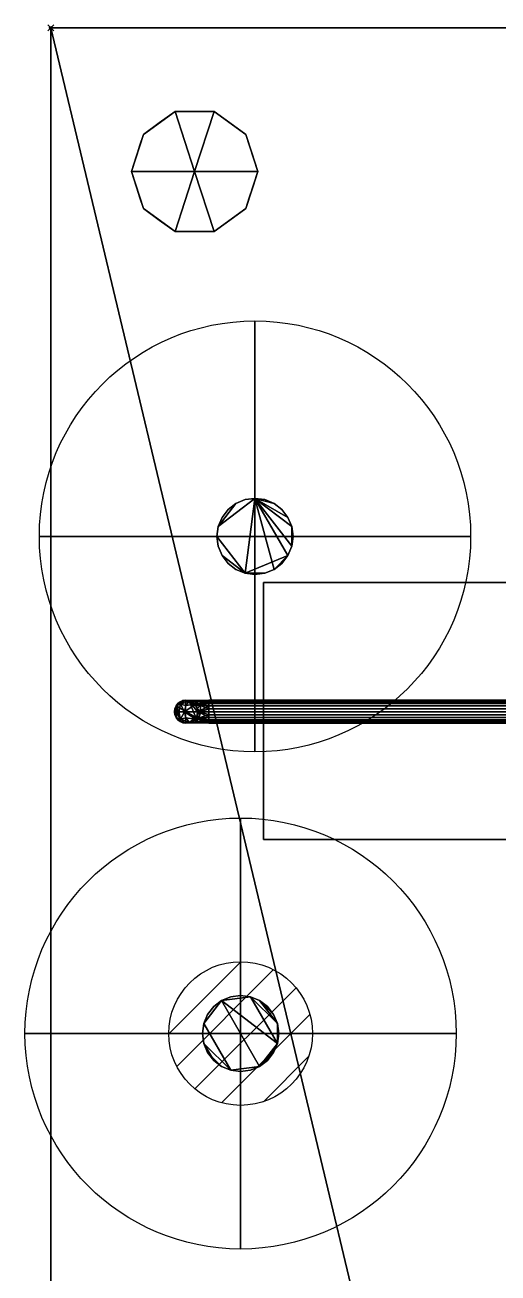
# Model space of a CAD drawing. Extents: x -9 to 861, y -1446 to 1.
# Drawn here: x -9 to 155.5, y -433.4 to 1 of the extents above; entities that cross this region are included whole.
import ezdxf

# ---------------------------------------------------------------- set-up
doc = ezdxf.new("R2010")
doc.units = 0
doc.header["$PDMODE"] = 35
for name, color, linetype in [('IQ_200_2D', 1, 'Continuous'), ('IQ_200_3D', 1, 'Continuous'), ('IQ_204_2D', 7, 'Continuous'), ('IQ_CON_COLDWATER_INT', 7, 'Continuous'), ('IQ_CON_GAS_INT', 7, 'Continuous'), ('IQ_INS_3D', 3, 'Continuous')]:
    doc.layers.add(name, color=color, linetype=linetype)

# ---------------------------------------------------------------- blocks, each defined once
blk = doc.blocks.new('*X0')
at = {"color": 0}
for p, q in [((200.863, 2209.046), (203.368, 2211.552)), ((201.14, 2207.909), (204.506, 2211.275)), ((201.77, 2207.125), (205.29, 2210.645)), ((202.7, 2206.641), (205.774, 2209.714)), ((204.153, 2206.68), (205.735, 2208.261))]:
    blk.add_line(p, q, dxfattribs=at)
blk = doc.blocks.new('GAS')
for radius in [3, 1]:
    blk.add_circle((0, 0), radius)
at = {"extrusion": (-1, 0, 0)}
for radius in [3, 1]:
    blk.add_circle((0, 0), radius, dxfattribs=at)
at = {"extrusion": (0, -1, 0)}
for radius in [3, 1]:
    blk.add_circle((0, 0), radius, dxfattribs=at)
at = {"xscale": 0.4000000000000909, "yscale": 0.4000000000000909, "zscale": 0.4000000000000909}
blk.add_blockref('*X0', (-81.345, -883.621), dxfattribs=at)
at = {"extrusion": (-1, 0, 0), "xscale": 0.3999999999999773, "yscale": 0.3999999999999773, "zscale": 0.3999999999999773}
blk.add_blockref('*X0', (-81.345, -883.621), dxfattribs=at)
at = {"extrusion": (0, -1, 0), "xscale": 0.4000000000000909, "yscale": 0.4000000000000909, "zscale": 0.4000000000000909}
blk.add_blockref('*X0', (-81.345, -883.621), dxfattribs=at)
blk = doc.blocks.new('A$C0DDC558E')
blk.add_circle((0, 0), 3)
at = {"extrusion": (-1, 0, 0)}
blk.add_circle((0, 0), 3, dxfattribs=at)
at = {"extrusion": (0, 1, 0)}
blk.add_circle((0, 0), 3, dxfattribs=at)

msp = doc.modelspace()

# ---------------------------------------------------------------- linework, layer by layer
at = {"layer": 'IQ_200_2D', "transparency": 33554687}
for p, q in [((0, -746), (0, 0)), ((0, 0), (860, 0))]:
    msp.add_line(p, q, dxfattribs=at)
at = {"layer": 'IQ_204_2D', "transparency": 33554687}
for p, q in [((74, -193), (321, -193)), ((74, -234), (74, -193)), ((47, -234), (348, -234)), ((47, -242), (47, -234)), ((348, -242), (47, -242)), ((74, -282.53), (74, -242)), ((321, -282.53), (74, -282.53))]:
    msp.add_line(p, q, dxfattribs=at)
at = {"layer": 'IQ_INS_3D', "transparency": 33554687}
msp.add_point((0, 0), dxfattribs=at)

# ---------------------------------------------------------------- block references
at = {"layer": 'IQ_CON_COLDWATER_INT', "transparency": 33554687, "xscale": 25, "yscale": 25, "zscale": 25}
msp.add_blockref('A$C0DDC558E', (71, -177), dxfattribs=at)
at = {"layer": 'IQ_CON_GAS_INT', "transparency": 33554687, "xscale": 25, "yscale": 25, "zscale": 25}
msp.add_blockref('GAS', (66, -350), dxfattribs=at)

# ---------------------------------------------------------------- meshes
at = {"layer": 'IQ_200_3D', "transparency": 33554687}
mesh = msp.add_polyface(dxfattribs=at)
corners = [(860, 0, 108), (860, -671, 108), (160, -671, 108), (160, -746, 108), (0, -746, 108), (0, 0, 108)]
mesh.append_faces([[corners[k] for k in face] for face in [(0, 1, 2, 5)]], dxfattribs={"vtx2": -1})
mesh.append_faces([[corners[k] for k in face] for face in [(2, 3, 4, 5)]], dxfattribs={"vtx3": -1})
mesh = msp.add_polyface(dxfattribs=at)
corners = [(860, 0, 633), (0, 0, 633), (0, -746, 633), (160, -746, 633), (160, -671, 633), (860, -671, 633)]
mesh.append_faces([[corners[k] for k in face] for face in [(2, 3, 4, 1)]], dxfattribs={"vtx2": -1})
mesh.append_faces([[corners[k] for k in face] for face in [(4, 5, 0, 1)]], dxfattribs={"vtx3": -1})
mesh = msp.add_polyface(dxfattribs=at)
corners = [(0, 0, 108), (0, 0, 633), (860, 0, 633), (860, 0, 108)]
mesh.append_faces([[corners[k] for k in face] for face in [(0, 1, 2, 3)]])
mesh = msp.add_polyface(dxfattribs=at)
corners = [(0, -746, 108), (0, -746, 633), (0, 0, 633), (0, 0, 108)]
mesh.append_faces([[corners[k] for k in face] for face in [(0, 1, 2, 3)]])
mesh = msp.add_polyface(dxfattribs=at)
corners = [(50, -50, 108), (72, -50, 108), (67.8, -37.07, 108), (56.8, -29.08, 108), (43.2, -29.08, 108), (32.2, -37.07, 108), (28, -50, 108)]
mesh.append_faces([[corners[k] for k in face] for face in [(0, 4, 5, 6)]], dxfattribs={"vtx0": -1})
mesh.append_faces([[corners[k] for k in face] for face in [(0, 3, 4)]], dxfattribs={"vtx0": -1, "vtx2": -1})
mesh.append_faces([[corners[k] for k in face] for face in [(0, 1, 2, 3)]], dxfattribs={"vtx3": -1})
mesh = msp.add_polyface(dxfattribs=at)
corners = [(28, -50, 108), (32.2, -37.07, 108), (43.2, -29.08, 108), (56.8, -29.08, 108), (67.8, -37.07, 108), (72, -50, 108), (72, -50, 0), (67.8, -37.07, 0), (56.8, -29.08, 0), (43.2, -29.08, 0), (32.2, -37.07, 0), (28, -50, 0), (62.3, -33.07, 108), (62.3, -33.07, 0), (69.9, -43.53, 0), (69.9, -43.53, 108), (50, -29.08, 108), (50, -29.08, 0), (37.7, -33.07, 0), (37.7, -33.07, 108), (29.77, -44.55, 0), (30.1, -43.53, 108), (30.99, -40.81, 0)]
mesh.append_faces([[corners[k] for k in face] for face in [(22, 1, 10), (1, 22, 21)]], dxfattribs={"vtx0": -1, "vtx1": -1})
mesh.append_faces([[corners[k] for k in face] for face in [(20, 0, 21)]], dxfattribs={"vtx0": -1, "vtx2": -1})
mesh.append_faces([[corners[k] for k in face] for face in [(22, 20, 21)]], dxfattribs={"vtx1": -1, "vtx2": -1})
mesh.append_faces([[corners[k] for k in face] for face in [(2, 16, 17, 9), (13, 8, 3, 12), (4, 15, 14, 7), (7, 13, 12, 4), (9, 18, 19, 2), (16, 3, 8, 17), (1, 19, 18, 10)]], dxfattribs={"vtx1": -1, "vtx3": -1})
mesh.append_faces([[corners[k] for k in face] for face in [(5, 6, 14, 15), (20, 11, 0)]], dxfattribs={"vtx2": -1})
mesh = msp.add_polyface(dxfattribs=at)
corners = [(28, -50, 0), (32.2, -37.07, 0), (43.2, -29.08, 0), (56.8, -29.08, 0), (67.8, -37.07, 0), (72, -50, 0), (50, -50, 0)]
mesh.append_faces([[corners[k] for k in face] for face in [(1, 2, 6, 0)]], dxfattribs={"vtx1": -1})
mesh.append_faces([[corners[k] for k in face] for face in [(2, 3, 6)]], dxfattribs={"vtx1": -1, "vtx2": -1})
mesh.append_faces([[corners[k] for k in face] for face in [(4, 5, 6, 3)]], dxfattribs={"vtx2": -1})
mesh = msp.add_polyface(dxfattribs=at)
corners = [(50, -50, 108), (28, -50, 108), (32.2, -62.93, 108), (43.2, -70.92, 108), (56.8, -70.92, 108), (67.8, -62.93, 108), (72, -50, 108)]
mesh.append_faces([[corners[k] for k in face] for face in [(0, 4, 5, 6)]], dxfattribs={"vtx0": -1})
mesh.append_faces([[corners[k] for k in face] for face in [(4, 0, 3)]], dxfattribs={"vtx0": -1, "vtx1": -1})
mesh.append_faces([[corners[k] for k in face] for face in [(0, 1, 2, 3)]], dxfattribs={"vtx3": -1})
mesh = msp.add_polyface(dxfattribs=at)
corners = [(72, -50, 108), (67.8, -62.93, 108), (56.8, -70.92, 108), (43.2, -70.92, 108), (32.2, -62.93, 108), (28, -50, 108), (28, -50, 0), (32.2, -62.93, 0), (43.2, -70.92, 0), (56.8, -70.92, 0), (67.8, -62.93, 0), (72, -50, 0), (29.77, -55.45, 108), (30.1, -56.47, 0), (37.7, -66.93, 0), (37.7, -66.93, 108), (50, -70.92, 108), (50, -70.92, 0), (62.3, -66.93, 0), (62.3, -66.93, 108), (70.23, -55.45, 0), (69.9, -56.47, 108), (30.99, -59.19, 108), (69.01, -59.19, 0)]
mesh.append_faces([[corners[k] for k in face] for face in [(6, 12, 5)]], dxfattribs={"vtx0": -1})
mesh.append_faces([[corners[k] for k in face] for face in [(23, 1, 10), (22, 7, 4), (7, 22, 13), (1, 23, 21)]], dxfattribs={"vtx0": -1, "vtx1": -1})
mesh.append_faces([[corners[k] for k in face] for face in [(12, 6, 13), (20, 0, 21)]], dxfattribs={"vtx0": -1, "vtx2": -1})
mesh.append_faces([[corners[k] for k in face] for face in [(22, 12, 13), (23, 20, 21)]], dxfattribs={"vtx1": -1, "vtx2": -1})
mesh.append_faces([[corners[k] for k in face] for face in [(15, 4, 7, 14), (3, 15, 14, 8), (17, 9, 2, 16), (19, 2, 9, 18), (18, 10, 1, 19), (16, 3, 8, 17)]], dxfattribs={"vtx1": -1, "vtx3": -1})
mesh.append_faces([[corners[k] for k in face] for face in [(20, 11, 0)]], dxfattribs={"vtx2": -1})
mesh = msp.add_polyface(dxfattribs=at)
corners = [(72, -50, 0), (67.8, -62.93, 0), (56.8, -70.92, 0), (43.2, -70.92, 0), (32.2, -62.93, 0), (28, -50, 0), (50, -50, 0)]
mesh.append_faces([[corners[k] for k in face] for face in [(3, 6, 2)]], dxfattribs={"vtx0": -1, "vtx1": -1})
mesh.append_faces([[corners[k] for k in face] for face in [(1, 2, 6, 0)]], dxfattribs={"vtx1": -1})
mesh.append_faces([[corners[k] for k in face] for face in [(4, 5, 6, 3)]], dxfattribs={"vtx2": -1})
mesh = msp.add_polyface(dxfattribs=at)
corners = [(71, -163.75, 633), (74.43, -164.2, 633), (77.62, -165.53, 633), (80.37, -167.63, 633), (82.47, -170.38, 633), (83.8, -173.57, 633), (84.25, -177, 633), (83.8, -180.43, 633), (82.47, -183.62, 633), (80.37, -186.37, 633), (77.62, -188.47, 633), (74.43, -189.8, 633), (71, -190.25, 633), (67.57, -189.8, 633), (64.37, -188.47, 633), (61.63, -186.37, 633), (59.53, -183.62, 633), (58.2, -180.43, 633), (57.75, -177, 633), (58.2, -173.57, 633), (59.53, -170.38, 633), (61.63, -167.63, 633), (64.37, -165.53, 633), (67.57, -164.2, 633)]
mesh.append_faces([[corners[k] for k in face] for face in [(10, 8, 9), (13, 11, 12), (16, 13, 14, 15)]], dxfattribs={"vtx0": -1})
mesh.append_faces([[corners[k] for k in face] for face in [(4, 0, 2, 3)]], dxfattribs={"vtx0": -1, "vtx1": -1})
mesh.append_faces([[corners[k] for k in face] for face in [(13, 0, 8)]], dxfattribs={"vtx0": -1, "vtx1": -1, "vtx2": -1})
mesh.append_faces([[corners[k] for k in face] for face in [(0, 5, 7, 8)]], dxfattribs={"vtx0": -1, "vtx1": -1, "vtx3": -1})
mesh.append_faces([[corners[k] for k in face] for face in [(13, 18, 19, 0)]], dxfattribs={"vtx0": -1, "vtx2": -1, "vtx3": -1})
mesh.append_faces([[corners[k] for k in face] for face in [(1, 2, 0)]], dxfattribs={"vtx1": -1})
mesh.append_faces([[corners[k] for k in face] for face in [(4, 5, 0), (17, 18, 13, 16)]], dxfattribs={"vtx1": -1, "vtx2": -1})
mesh.append_faces([[corners[k] for k in face] for face in [(10, 11, 13, 8)]], dxfattribs={"vtx1": -1, "vtx2": -1, "vtx3": -1})
mesh.append_faces([[corners[k] for k in face] for face in [(5, 6, 7), (20, 21, 22, 19)]], dxfattribs={"vtx2": -1})
mesh.append_faces([[corners[k] for k in face] for face in [(22, 23, 0, 19)]], dxfattribs={"vtx2": -1, "vtx3": -1})
mesh = msp.add_polyface(dxfattribs=at)
corners = [(71, -163.75, 638), (67.57, -164.2, 638), (64.37, -165.53, 638), (61.63, -167.63, 638), (59.53, -170.38, 638), (58.2, -173.57, 638), (57.75, -177, 638), (58.2, -180.43, 638), (59.53, -183.62, 638), (61.63, -186.37, 638), (64.37, -188.47, 638), (67.57, -189.8, 638), (71, -190.25, 638), (74.43, -189.8, 638), (77.62, -188.47, 638), (80.37, -186.37, 638), (82.47, -183.62, 638), (83.8, -180.43, 638), (84.25, -177, 638), (83.8, -173.57, 638), (82.47, -170.38, 638), (80.37, -167.63, 638), (77.62, -165.53, 638), (74.43, -164.2, 638)]
mesh.append_faces([[corners[k] for k in face] for face in [(16, 14, 15)]], dxfattribs={"vtx0": -1})
mesh.append_faces([[corners[k] for k in face] for face in [(14, 0, 11, 13)]], dxfattribs={"vtx0": -1, "vtx1": -1, "vtx2": -1})
mesh.append_faces([[corners[k] for k in face] for face in [(0, 14, 16, 17), (0, 17, 19, 20)]], dxfattribs={"vtx0": -1, "vtx1": -1, "vtx3": -1})
mesh.append_faces([[corners[k] for k in face] for face in [(11, 6, 7, 8)]], dxfattribs={"vtx0": -1, "vtx3": -1})
mesh.append_faces([[corners[k] for k in face] for face in [(10, 11, 8, 9)]], dxfattribs={"vtx1": -1})
mesh.append_faces([[corners[k] for k in face] for face in [(5, 6, 11, 0)]], dxfattribs={"vtx1": -1, "vtx2": -1, "vtx3": -1})
mesh.append_faces([[corners[k] for k in face] for face in [(22, 23, 0), (17, 18, 19), (11, 12, 13)]], dxfattribs={"vtx2": -1})
mesh.append_faces([[corners[k] for k in face] for face in [(0, 1, 2, 5), (20, 21, 22, 0)]], dxfattribs={"vtx2": -1, "vtx3": -1})
mesh.append_faces([[corners[k] for k in face] for face in [(2, 3, 4, 5)]], dxfattribs={"vtx3": -1})
mesh = msp.add_polyface(dxfattribs=at)
corners = [(71, -163.75, 633), (67.57, -164.2, 633), (64.37, -165.53, 633), (61.63, -167.63, 633), (59.53, -170.38, 633), (58.2, -173.57, 633), (57.75, -177, 633), (58.2, -180.43, 633), (59.53, -183.62, 633), (61.63, -186.37, 633), (64.37, -188.47, 633), (67.57, -189.8, 633), (71, -190.25, 633), (71, -190.25, 638), (67.57, -189.8, 638), (64.37, -188.47, 638), (61.63, -186.37, 638), (59.53, -183.62, 638), (58.2, -180.43, 638), (57.75, -177, 638), (58.2, -173.57, 638), (59.53, -170.38, 638), (61.63, -167.63, 638), (64.37, -165.53, 638), (67.57, -164.2, 638), (71, -163.75, 638)]
mesh.append_faces([[corners[k] for k in face] for face in [(13, 14, 11, 12), (0, 1, 24, 25)]], dxfattribs={"vtx1": -1})
mesh.append_faces([[corners[k] for k in face] for face in [(14, 15, 10, 11), (16, 17, 8, 9), (15, 16, 9, 10), (17, 18, 7, 8), (6, 7, 18, 19), (19, 20, 5, 6), (20, 21, 4, 5), (22, 23, 2, 3), (21, 22, 3, 4), (23, 24, 1, 2)]], dxfattribs={"vtx1": -1, "vtx3": -1})
mesh = msp.add_polyface(dxfattribs=at)
corners = [(71, -190.25, 633), (74.43, -189.8, 633), (77.62, -188.47, 633), (80.37, -186.37, 633), (82.47, -183.62, 633), (83.8, -180.43, 633), (84.25, -177, 633), (83.8, -173.57, 633), (82.47, -170.38, 633), (80.37, -167.63, 633), (77.62, -165.53, 633), (74.43, -164.2, 633), (71, -163.75, 633), (71, -163.75, 638), (74.43, -164.2, 638), (77.62, -165.53, 638), (80.37, -167.63, 638), (82.47, -170.38, 638), (83.8, -173.57, 638), (84.25, -177, 638), (83.8, -180.43, 638), (82.47, -183.62, 638), (80.37, -186.37, 638), (77.62, -188.47, 638), (74.43, -189.8, 638), (71, -190.25, 638)]
mesh.append_faces([[corners[k] for k in face] for face in [(13, 14, 11, 12), (0, 1, 24, 25)]], dxfattribs={"vtx1": -1})
mesh.append_faces([[corners[k] for k in face] for face in [(14, 15, 10, 11), (16, 17, 8, 9), (15, 16, 9, 10), (17, 18, 7, 8), (6, 7, 18, 19), (19, 20, 5, 6), (20, 21, 4, 5), (22, 23, 2, 3), (21, 22, 3, 4), (23, 24, 1, 2)]], dxfattribs={"vtx1": -1, "vtx3": -1})
mesh = msp.add_polyface(dxfattribs=at)
corners = [(74, -193, 684), (74, -282.53, 684), (321, -282.53, 684), (321, -193, 684)]
mesh.append_faces([[corners[k] for k in face] for face in [(0, 1, 2, 3)]])
mesh = msp.add_polyface(dxfattribs=at)
corners = [(321, -282.53, 633), (74, -282.53, 633), (74, -193, 633), (321, -193, 633)]
mesh.append_faces([[corners[k] for k in face] for face in [(0, 1, 2, 3)]])
mesh = msp.add_polyface(dxfattribs=at)
corners = [(321, -193, 684), (321, -193, 633), (74, -193, 633), (74, -193, 684)]
mesh.append_faces([[corners[k] for k in face] for face in [(0, 1, 2, 3)]])
mesh = msp.add_polyface(dxfattribs=at)
corners = [(74, -193, 684), (74, -193, 633), (74, -282.53, 633), (74, -282.53, 684)]
mesh.append_faces([[corners[k] for k in face] for face in [(0, 1, 2, 3)]])
mesh = msp.add_polyface(dxfattribs=at)
corners = [(43, -238, 638), (43.14, -236.96, 638), (43.54, -236, 638), (44.17, -235.17, 638), (45, -234.54, 638), (45.96, -234.14, 638), (47, -234, 638), (48.04, -234.14, 638), (49, -234.54, 638), (49.83, -235.17, 638), (50.46, -236, 638), (50.86, -236.96, 638), (51, -238, 638), (50.86, -239.04, 638), (50.46, -240, 638), (49.83, -240.83, 638), (49, -241.46, 638), (48.04, -241.86, 638), (47, -242, 638), (45.96, -241.86, 638), (45, -241.46, 638), (44.17, -240.83, 638), (43.54, -240, 638), (43.14, -239.04, 638)]
mesh.append_faces([[corners[k] for k in face] for face in [(10, 7, 8, 9), (5, 2, 3, 4), (2, 0, 1), (7, 5, 6)]], dxfattribs={"vtx0": -1})
mesh.append_faces([[corners[k] for k in face] for face in [(17, 20, 2, 14), (7, 14, 2, 5)]], dxfattribs={"vtx0": -1, "vtx1": -1, "vtx2": -1, "vtx3": -1})
mesh.append_faces([[corners[k] for k in face] for face in [(16, 17, 14, 15)]], dxfattribs={"vtx1": -1})
mesh.append_faces([[corners[k] for k in face] for face in [(20, 21, 22, 2), (22, 23, 0, 2), (12, 13, 14, 7), (10, 11, 12, 7)]], dxfattribs={"vtx2": -1, "vtx3": -1})
mesh.append_faces([[corners[k] for k in face] for face in [(17, 18, 19, 20)]], dxfattribs={"vtx3": -1})
mesh = msp.add_polyface(dxfattribs=at)
corners = [(51, -238, 638), (50.86, -236.96, 638), (50.46, -236, 638), (49.83, -235.17, 638), (49, -234.54, 638), (48.04, -234.14, 638), (47, -234, 638), (45.96, -234.14, 638), (45, -234.54, 638), (44.17, -235.17, 638), (43.54, -236, 638), (43.14, -236.96, 638), (43, -238, 638), (43, -238, 687), (43.14, -236.96, 687), (43.54, -236, 687), (44.17, -235.17, 687), (45, -234.54, 687), (45.96, -234.14, 687), (47, -234, 687), (48.04, -234.14, 687), (49, -234.54, 687), (49.83, -235.17, 687), (50.46, -236, 687), (50.86, -236.96, 687), (51, -238, 687)]
mesh.append_faces([[corners[k] for k in face] for face in [(1, 24, 25, 0)]], dxfattribs={"vtx0": -1})
mesh.append_faces([[corners[k] for k in face] for face in [(11, 14, 15, 10), (9, 16, 17, 8), (10, 15, 16, 9), (8, 17, 18, 7), (19, 6, 7, 18), (5, 20, 21, 4), (4, 21, 22, 3), (2, 23, 24, 1), (3, 22, 23, 2), (20, 5, 6, 19)]], dxfattribs={"vtx0": -1, "vtx2": -1})
mesh.append_faces([[corners[k] for k in face] for face in [(12, 13, 14, 11)]], dxfattribs={"vtx2": -1})
mesh = msp.add_polyface(dxfattribs=at)
corners = [(55, -238, 691), (52.17, -238, 689.83), (51, -238, 687), (50.86, -236.96, 687), (50.46, -236, 687), (49.83, -235.17, 687), (49, -234.54, 687), (48.04, -234.14, 687), (47, -234, 687), (45.96, -234.14, 687), (45, -234.54, 687), (44.17, -235.17, 687), (43.54, -236, 687), (43.14, -236.96, 687), (43, -238, 687), (46.51, -238, 695.49), (55, -238, 699), (55, -236.96, 698.86), (55, -236, 698.46), (55, -235.17, 697.83), (55, -234.54, 697), (55, -234.14, 696.04), (55, -234, 695), (55, -234.14, 693.96), (55, -234.54, 693), (55, -235.17, 692.17), (55, -236, 691.54), (55, -236.96, 691.14), (44.49, -238, 690.6), (51.4, -238, 697.51), (48.13, -234.39, 693.87), (50.49, -234.34, 691.51), (45.05, -235.36, 691.7), (50.3, -235.36, 696.95), (51.41, -234.16, 695.39), (46.61, -234.16, 690.59), (46.95, -235.86, 695.05), (51.99, -235.82, 690.54)]
mesh.append_faces([[corners[k] for k in face] for face in [(18, 29, 17), (7, 31, 6), (8, 35, 7), (9, 35, 8), (15, 32, 28), (12, 32, 11), (4, 37, 3), (20, 33, 19), (23, 34, 22), (21, 34, 20), (27, 37, 26), (24, 31, 23), (22, 34, 21)]], dxfattribs={"vtx0": -1, "vtx1": -1})
mesh.append_faces([[corners[k] for k in face] for face in [(12, 28, 32), (35, 10, 32), (32, 30, 35), (31, 30, 34), (31, 37, 5), (33, 34, 30), (32, 15, 36), (35, 30, 31), (35, 31, 7), (18, 33, 29), (36, 30, 32), (37, 1, 3), (33, 20, 34), (33, 36, 15), (23, 31, 34), (33, 30, 36), (27, 1, 37), (25, 37, 31)]], dxfattribs={"vtx0": -1, "vtx1": -1, "vtx2": -1})
mesh.append_faces([[corners[k] for k in face] for face in [(32, 10, 11), (31, 5, 6), (37, 4, 5), (35, 9, 10), (33, 18, 19), (37, 25, 26)]], dxfattribs={"vtx0": -1, "vtx2": -1})
mesh.append_faces([[corners[k] for k in face] for face in [(16, 17, 29), (0, 1, 27)]], dxfattribs={"vtx1": -1})
mesh.append_faces([[corners[k] for k in face] for face in [(12, 13, 28), (15, 29, 33), (24, 25, 31)]], dxfattribs={"vtx1": -1, "vtx2": -1})
mesh.append_faces([[corners[k] for k in face] for face in [(13, 14, 28), (1, 2, 3)]], dxfattribs={"vtx2": -1})
mesh = msp.add_polyface(dxfattribs=at)
corners = [(55, -238, 691), (55, -236.96, 691.14), (55, -236, 691.54), (55, -235.17, 692.17), (55, -234.54, 693), (55, -234.14, 693.96), (55, -234, 695), (55, -234.14, 696.04), (55, -234.54, 697), (55, -235.17, 697.83), (55, -236, 698.46), (55, -236.96, 698.86), (55, -238, 699), (340, -238, 699), (340, -236.96, 698.86), (340, -236, 698.46), (340, -235.17, 697.83), (340, -234.54, 697), (340, -234.14, 696.04), (340, -234, 695), (340, -234.14, 693.96), (340, -234.54, 693), (340, -235.17, 692.17), (340, -236, 691.54), (340, -236.96, 691.14), (340, -238, 691)]
mesh.append_faces([[corners[k] for k in face] for face in [(13, 14, 11, 12)]], dxfattribs={"vtx1": -1})
mesh.append_faces([[corners[k] for k in face] for face in [(14, 15, 10, 11), (16, 17, 8, 9), (15, 16, 9, 10), (17, 18, 7, 8), (6, 7, 18, 19), (20, 21, 4, 5), (21, 22, 3, 4), (23, 24, 1, 2), (22, 23, 2, 3), (19, 20, 5, 6)]], dxfattribs={"vtx1": -1, "vtx3": -1})
mesh.append_faces([[corners[k] for k in face] for face in [(24, 25, 0, 1)]], dxfattribs={"vtx3": -1})
mesh = msp.add_polyface(dxfattribs=at)
corners = [(43, -238, 638), (43.14, -239.04, 638), (43.54, -240, 638), (44.17, -240.83, 638), (45, -241.46, 638), (45.96, -241.86, 638), (47, -242, 638), (48.04, -241.86, 638), (49, -241.46, 638), (49.83, -240.83, 638), (50.46, -240, 638), (50.86, -239.04, 638), (51, -238, 638), (51, -238, 687), (50.86, -239.04, 687), (50.46, -240, 687), (49.83, -240.83, 687), (49, -241.46, 687), (48.04, -241.86, 687), (47, -242, 687), (45.96, -241.86, 687), (45, -241.46, 687), (44.17, -240.83, 687), (43.54, -240, 687), (43.14, -239.04, 687), (43, -238, 687)]
mesh.append_faces([[corners[k] for k in face] for face in [(11, 14, 15, 10), (9, 16, 17, 8), (10, 15, 16, 9), (8, 17, 18, 7), (19, 6, 7, 18), (4, 21, 22, 3), (5, 20, 21, 4), (2, 23, 24, 1), (3, 22, 23, 2), (20, 5, 6, 19)]], dxfattribs={"vtx0": -1, "vtx2": -1})
mesh.append_faces([[corners[k] for k in face] for face in [(12, 13, 14, 11)]], dxfattribs={"vtx2": -1})
mesh.append_faces([[corners[k] for k in face] for face in [(24, 25, 0, 1)]], dxfattribs={"vtx3": -1})
mesh = msp.add_polyface(dxfattribs=at)
corners = [(55, -238, 699), (46.51, -238, 695.49), (43, -238, 687), (43.14, -239.04, 687), (43.54, -240, 687), (44.17, -240.83, 687), (45, -241.46, 687), (45.96, -241.86, 687), (47, -242, 687), (48.04, -241.86, 687), (49, -241.46, 687), (49.83, -240.83, 687), (50.46, -240, 687), (50.86, -239.04, 687), (51, -238, 687), (52.17, -238, 689.83), (55, -238, 691), (55, -239.04, 691.14), (55, -240, 691.54), (55, -240.83, 692.17), (55, -241.46, 693), (55, -241.86, 693.96), (55, -242, 695), (55, -241.86, 696.04), (55, -241.46, 697), (55, -240.83, 697.83), (55, -240, 698.46), (55, -239.04, 698.86), (51.4, -238, 697.51), (44.49, -238, 690.6), (48.13, -241.61, 693.87), (50.49, -241.66, 691.51), (50.3, -240.64, 696.95), (45.05, -240.64, 691.7), (46.61, -241.84, 690.59), (51.41, -241.84, 695.39), (46.95, -240.14, 695.05), (51.46, -240.18, 690.01)]
mesh.append_faces([[corners[k] for k in face] for face in [(9, 34, 8), (21, 31, 20), (12, 37, 11), (26, 32, 25), (11, 31, 10), (5, 33, 4), (4, 29, 3), (1, 32, 28), (25, 32, 24), (23, 35, 22)]], dxfattribs={"vtx0": -1, "vtx1": -1})
mesh.append_faces([[corners[k] for k in face] for face in [(33, 30, 36), (34, 9, 31), (37, 13, 15), (35, 24, 32), (6, 34, 33), (32, 1, 36), (37, 15, 17), (31, 30, 34), (37, 19, 31), (21, 35, 31), (4, 33, 29), (33, 34, 30), (30, 35, 32), (33, 36, 1), (36, 30, 32), (11, 37, 31), (32, 26, 28), (35, 30, 31)]], dxfattribs={"vtx0": -1, "vtx1": -1, "vtx2": -1})
mesh.append_faces([[corners[k] for k in face] for face in [(35, 23, 24), (34, 6, 7), (33, 5, 6), (31, 19, 20), (35, 21, 22)]], dxfattribs={"vtx0": -1, "vtx2": -1})
mesh.append_faces([[corners[k] for k in face] for face in [(9, 10, 31), (12, 13, 37), (7, 8, 34), (17, 18, 37), (1, 29, 33), (26, 27, 28), (18, 19, 37)]], dxfattribs={"vtx1": -1, "vtx2": -1})
mesh.append_faces([[corners[k] for k in face] for face in [(29, 2, 3), (13, 14, 15), (15, 16, 17), (27, 0, 28)]], dxfattribs={"vtx2": -1})
mesh = msp.add_polyface(dxfattribs=at)
corners = [(55, -238, 699), (55, -239.04, 698.86), (55, -240, 698.46), (55, -240.83, 697.83), (55, -241.46, 697), (55, -241.86, 696.04), (55, -242, 695), (55, -241.86, 693.96), (55, -241.46, 693), (55, -240.83, 692.17), (55, -240, 691.54), (55, -239.04, 691.14), (55, -238, 691), (340, -238, 691), (340, -239.04, 691.14), (340, -240, 691.54), (340, -240.83, 692.17), (340, -241.46, 693), (340, -241.86, 693.96), (340, -242, 695), (340, -241.86, 696.04), (340, -241.46, 697), (340, -240.83, 697.83), (340, -240, 698.46), (340, -239.04, 698.86), (340, -238, 699)]
mesh.append_faces([[corners[k] for k in face] for face in [(9, 16, 17, 8), (10, 15, 16, 9)]], dxfattribs={"vtx0": -1, "vtx2": -1})
mesh.append_faces([[corners[k] for k in face] for face in [(13, 14, 11, 12)]], dxfattribs={"vtx1": -1})
mesh.append_faces([[corners[k] for k in face] for face in [(14, 15, 10, 11), (17, 18, 7, 8), (6, 7, 18, 19), (21, 22, 3, 4), (20, 21, 4, 5), (23, 24, 1, 2), (22, 23, 2, 3), (19, 20, 5, 6)]], dxfattribs={"vtx1": -1, "vtx3": -1})
mesh.append_faces([[corners[k] for k in face] for face in [(24, 25, 0, 1)]], dxfattribs={"vtx3": -1})
mesh = msp.add_polyface(dxfattribs=at)
corners = [(74, -282.53, 684), (74, -282.53, 633), (321, -282.53, 633), (321, -282.53, 684)]
mesh.append_faces([[corners[k] for k in face] for face in [(0, 1, 2, 3)]])
mesh = msp.add_polyface(dxfattribs=at)
corners = [(66, -336.75, 633), (69.43, -337.2, 633), (72.62, -338.53, 633), (75.37, -340.63, 633), (77.47, -343.38, 633), (78.8, -346.57, 633), (79.25, -350, 633), (78.8, -353.43, 633), (77.47, -356.62, 633), (75.37, -359.37, 633), (72.62, -361.47, 633), (69.43, -362.8, 633), (66, -363.25, 633), (62.57, -362.8, 633), (59.38, -361.47, 633), (56.63, -359.37, 633), (54.53, -356.62, 633), (53.2, -353.43, 633), (52.75, -350, 633), (53.2, -346.57, 633), (54.53, -343.38, 633), (56.63, -340.63, 633), (59.38, -338.53, 633), (62.57, -337.2, 633)]
mesh.append_faces([[corners[k] for k in face] for face in [(10, 7, 8, 9), (17, 15, 16)]], dxfattribs={"vtx0": -1})
mesh.append_faces([[corners[k] for k in face] for face in [(2, 5, 1), (19, 13, 17, 18)]], dxfattribs={"vtx0": -1, "vtx1": -1})
mesh.append_faces([[corners[k] for k in face] for face in [(22, 1, 7, 10), (19, 22, 10, 13)]], dxfattribs={"vtx0": -1, "vtx1": -1, "vtx2": -1, "vtx3": -1})
mesh.append_faces([[corners[k] for k in face] for face in [(17, 13, 14, 15)]], dxfattribs={"vtx0": -1, "vtx3": -1})
mesh.append_faces([[corners[k] for k in face] for face in [(4, 5, 2, 3)]], dxfattribs={"vtx1": -1})
mesh.append_faces([[corners[k] for k in face] for face in [(20, 21, 22, 19)]], dxfattribs={"vtx2": -1})
mesh.append_faces([[corners[k] for k in face] for face in [(5, 6, 7, 1)]], dxfattribs={"vtx2": -1, "vtx3": -1})
mesh.append_faces([[corners[k] for k in face] for face in [(10, 11, 12, 13), (22, 23, 0, 1)]], dxfattribs={"vtx3": -1})
mesh = msp.add_polyface(dxfattribs=at)
corners = [(66, -336.75, 638), (62.57, -337.2, 638), (59.38, -338.53, 638), (56.63, -340.63, 638), (54.53, -343.38, 638), (53.2, -346.57, 638), (52.75, -350, 638), (53.2, -353.43, 638), (54.53, -356.62, 638), (56.63, -359.37, 638), (59.38, -361.47, 638), (62.57, -362.8, 638), (66, -363.25, 638), (69.43, -362.8, 638), (72.62, -361.47, 638), (75.37, -359.37, 638), (77.47, -356.62, 638), (78.8, -353.43, 638), (79.25, -350, 638), (78.8, -346.57, 638), (77.47, -343.38, 638), (75.37, -340.63, 638), (72.62, -338.53, 638), (69.43, -337.2, 638)]
mesh.append_faces([[corners[k] for k in face] for face in [(10, 8, 9), (16, 14, 15), (22, 20, 21)]], dxfattribs={"vtx0": -1})
mesh.append_faces([[corners[k] for k in face] for face in [(17, 2, 14, 16)]], dxfattribs={"vtx0": -1, "vtx1": -1, "vtx2": -1})
mesh.append_faces([[corners[k] for k in face] for face in [(14, 2, 5, 11), (23, 2, 17, 19)]], dxfattribs={"vtx0": -1, "vtx1": -1, "vtx2": -1, "vtx3": -1})
mesh.append_faces([[corners[k] for k in face] for face in [(7, 8, 10, 11), (22, 23, 19, 20)]], dxfattribs={"vtx1": -1, "vtx3": -1})
mesh.append_faces([[corners[k] for k in face] for face in [(0, 1, 2, 23), (12, 13, 14, 11), (17, 18, 19)]], dxfattribs={"vtx2": -1})
mesh.append_faces([[corners[k] for k in face] for face in [(5, 6, 7, 11)]], dxfattribs={"vtx2": -1, "vtx3": -1})
mesh.append_faces([[corners[k] for k in face] for face in [(2, 3, 4, 5)]], dxfattribs={"vtx3": -1})
mesh = msp.add_polyface(dxfattribs=at)
corners = [(66, -336.75, 633), (62.57, -337.2, 633), (59.38, -338.53, 633), (56.63, -340.63, 633), (54.53, -343.38, 633), (53.2, -346.57, 633), (52.75, -350, 633), (53.2, -353.43, 633), (54.53, -356.62, 633), (56.63, -359.37, 633), (59.38, -361.47, 633), (62.57, -362.8, 633), (66, -363.25, 633), (66, -363.25, 638), (62.57, -362.8, 638), (59.38, -361.47, 638), (56.63, -359.37, 638), (54.53, -356.62, 638), (53.2, -353.43, 638), (52.75, -350, 638), (53.2, -346.57, 638), (54.53, -343.38, 638), (56.63, -340.63, 638), (59.38, -338.53, 638), (62.57, -337.2, 638), (66, -336.75, 638)]
mesh.append_faces([[corners[k] for k in face] for face in [(13, 14, 11, 12), (0, 1, 24, 25)]], dxfattribs={"vtx1": -1})
mesh.append_faces([[corners[k] for k in face] for face in [(14, 15, 10, 11), (16, 17, 8, 9), (15, 16, 9, 10), (17, 18, 7, 8), (6, 7, 18, 19), (19, 20, 5, 6), (20, 21, 4, 5), (22, 23, 2, 3), (21, 22, 3, 4), (23, 24, 1, 2)]], dxfattribs={"vtx1": -1, "vtx3": -1})
mesh = msp.add_polyface(dxfattribs=at)
corners = [(66, -363.25, 633), (69.43, -362.8, 633), (72.62, -361.47, 633), (75.37, -359.37, 633), (77.47, -356.62, 633), (78.8, -353.43, 633), (79.25, -350, 633), (78.8, -346.57, 633), (77.47, -343.38, 633), (75.37, -340.63, 633), (72.62, -338.53, 633), (69.43, -337.2, 633), (66, -336.75, 633), (66, -336.75, 638), (69.43, -337.2, 638), (72.62, -338.53, 638), (75.37, -340.63, 638), (77.47, -343.38, 638), (78.8, -346.57, 638), (79.25, -350, 638), (78.8, -353.43, 638), (77.47, -356.62, 638), (75.37, -359.37, 638), (72.62, -361.47, 638), (69.43, -362.8, 638), (66, -363.25, 638)]
mesh.append_faces([[corners[k] for k in face] for face in [(13, 14, 11, 12), (0, 1, 24, 25)]], dxfattribs={"vtx1": -1})
mesh.append_faces([[corners[k] for k in face] for face in [(14, 15, 10, 11), (16, 17, 8, 9), (15, 16, 9, 10), (17, 18, 7, 8), (6, 7, 18, 19), (19, 20, 5, 6), (20, 21, 4, 5), (22, 23, 2, 3), (21, 22, 3, 4), (23, 24, 1, 2)]], dxfattribs={"vtx1": -1, "vtx3": -1})

doc.saveas('drawing.dxf')
